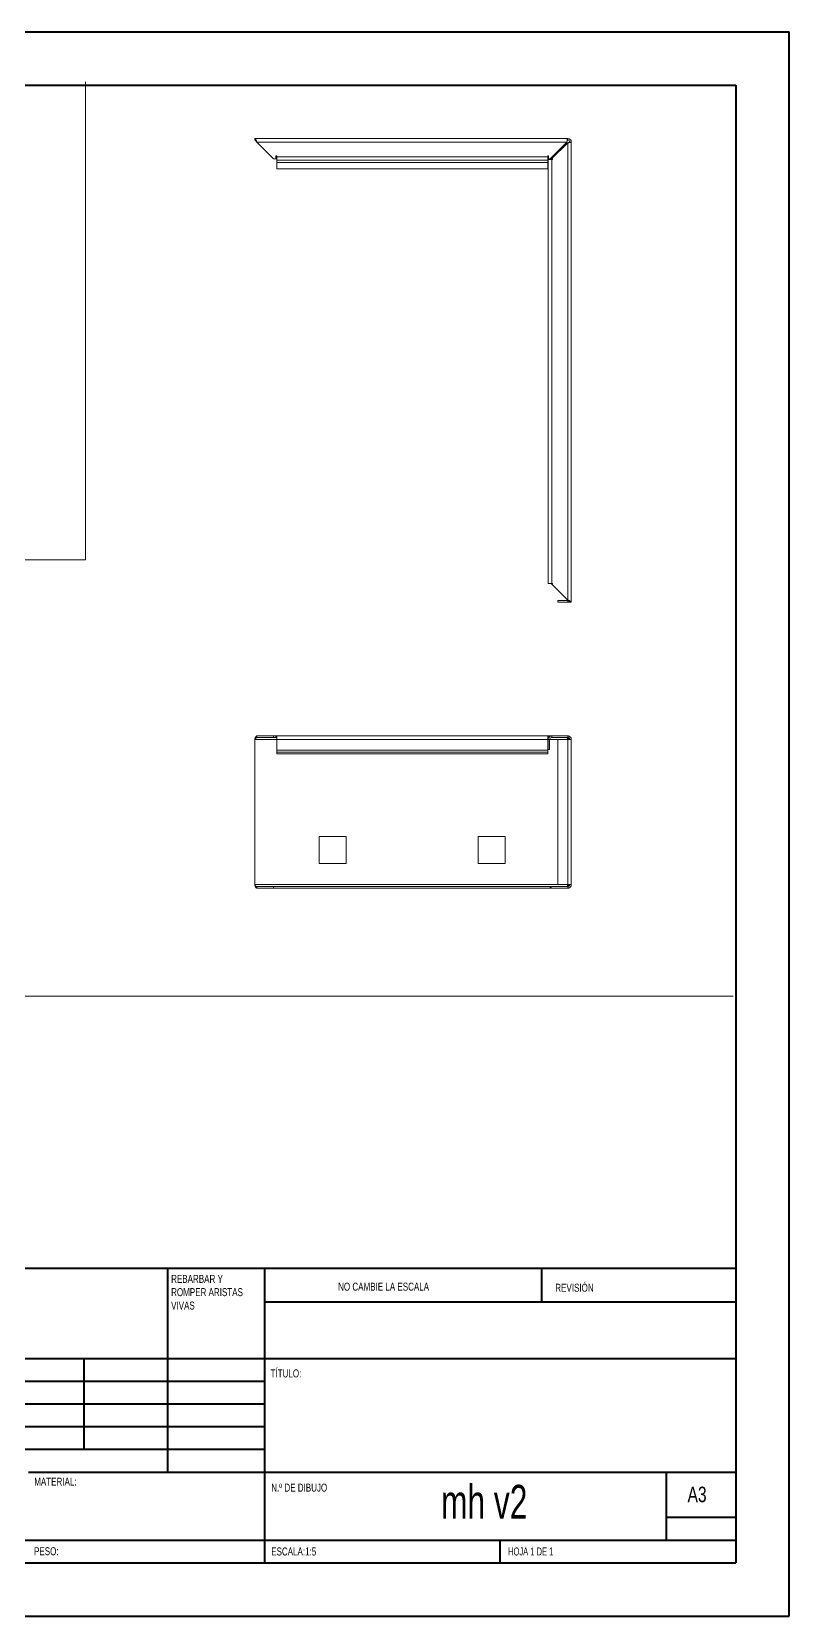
# Paper-space layout 'Hoja4' of a CAD drawing. Header units: inches. Extents: x 0 to 16.5, y 0 to 11.7.
# Drawn here: x 10.95 to 16.54, y 0.01 to 11.7 of the extents above; entities that cross this region are included whole.
import ezdxf

# ---------------------------------------------------------------- set-up
doc = ezdxf.new("R2010")
doc.units = ezdxf.units.IN
doc.header["$MEASUREMENT"] = 0
doc.styles.add('SLDTEXTSTYLE0', font='TXT', dxfattribs={"width": 0.7})
doc.styles.add('SLDTEXTSTYLE1', font='TXT', dxfattribs={"width": 0.75})
doc.styles.add('SLDTEXTSTYLE2', font='TXT', dxfattribs={"width": 0.681818})

# ---------------------------------------------------------------- blocks, each defined once
blk = doc.blocks.new('SW_NOTE_6')
at = {"color": 0, "linetype": 'Continuous', "lineweight": 0, "attachment_point": 1, "style": 'SLDTEXTSTYLE1'}
for s, insert, char_height in [('REBARBAR Y', (0, 0.076), 0.0591), ('ROMPER ARISTAS', (0, -0.022), 0.05906), ('VIVAS', (0, -0.121), 0.0591)]:
    blk.add_mtext(s, dxfattribs=dict(at, insert=insert, char_height=char_height))

psp = doc.layouts.new('Hoja4')

# ---------------------------------------------------------------- linework, layer by layer
at = {"color": 7, "linetype": 'Continuous', "lineweight": 40}
for p, q in [((0.0031, 11.7014), (16.5385, 11.7014)), ((16.5385, 0.0085), (16.5385, 11.7014)), ((0.9874, 11.3077), (16.1448, 11.3077)), ((16.1448, 11.3077), (16.1448, 0.4022)), ((8.7748, 2.5774), (16.1448, 2.5774)), ((11.948, 2.5774), (11.948, 1.0714)), ((12.6645, 2.5774), (12.6645, 0.4022)), ((14.7118, 2.3264), (14.7118, 2.5774)), ((16.1448, 2.3264), (12.6645, 2.3264)), ((16.1448, 1.9081), (8.7748, 1.9081)), ((11.3338, 1.2388), (11.3338, 1.9081)), ((12.6645, 1.7407), (8.7748, 1.7407)), ((12.6645, 1.5734), (8.7748, 1.5734)), ((12.6645, 1.4061), (8.7748, 1.4061)), ((12.6645, 1.2388), (8.7748, 1.2388)), ((10.9244, 1.0714), (16.1448, 1.0714)), ((15.633, 0.5695), (15.633, 1.0714)), ((16.1448, 0.7368), (15.633, 0.7368)), ((8.7748, 0.5695), (16.1448, 0.5695)), ((14.4047, 0.4022), (14.4047, 0.5695)), ((0.9874, 0.4022), (16.1448, 0.4022)), ((0.0031, 0.0085), (16.5385, 0.0085))]:
    psp.add_line(p, q, dxfattribs=at)
at = {"color": 7, "linetype": 'Continuous', "lineweight": 0}
for p, q in [((11.3443, 11.3313), (11.3443, 7.8045)), ((5.5534, 7.8045), (11.3443, 7.8045)), ((0.9696, 4.5844), (16.1243, 4.5844))]:
    psp.add_line(p, q, dxfattribs=at)
at = {"color": 7, "linetype": 'Continuous', "lineweight": 15}
for p, q in [((12.5927, 10.9021), (12.5927, 10.9141)), ((12.5927, 10.9141), (14.9027, 10.9141)), ((12.7307, 10.7641), (12.6077, 10.8871)), ((12.6077, 10.8871), (14.8972, 10.8871)), ((14.8972, 10.8871), (14.7742, 10.7641)), ((14.7857, 10.7645), (14.9027, 10.8815)), ((14.9027, 10.9141), (14.9027, 10.9021)), ((14.9027, 7.5068), (14.9027, 10.8815)), ((14.9297, 10.8871), (14.9177, 10.8871)), ((14.9297, 10.8871), (14.9297, 7.5187)), ((12.7493, 10.7641), (12.7307, 10.7641)), ((12.7552, 10.7851), (12.7493, 10.7851)), ((12.7493, 10.7851), (12.7493, 10.7641)), ((12.7493, 10.7641), (12.7552, 10.7641)), ((12.7552, 10.7791), (12.7552, 10.7851)), ((12.7552, 10.7791), (14.7552, 10.7791)), ((12.7552, 10.7522), (12.7552, 10.7791)), ((14.7612, 10.7851), (14.7552, 10.7851)), ((14.7552, 10.7851), (14.7552, 10.7791)), ((14.7552, 10.7791), (14.7552, 10.7522)), ((14.7552, 10.7641), (14.7612, 10.7641)), ((14.7578, 7.6298), (14.7578, 10.7585)), ((14.7578, 10.7585), (14.7847, 10.7585)), ((14.7612, 10.7641), (14.7612, 10.7851)), ((14.7742, 10.7641), (14.7612, 10.7641)), ((14.7857, 10.7645), (14.7797, 10.7585)), ((14.7847, 10.7585), (14.7847, 7.6298)), ((14.7907, 10.7585), (14.7847, 10.7585)), ((14.7857, 10.7645), (14.7907, 10.7645)), ((14.7907, 10.7645), (14.7907, 10.7585)), ((14.7552, 10.7522), (12.7552, 10.7522)), ((12.7552, 10.7522), (12.7552, 10.7372)), ((12.7552, 10.7372), (14.7552, 10.7372)), ((12.7552, 10.6891), (12.7552, 10.7372)), ((14.7552, 10.6891), (12.7552, 10.6891)), ((14.7552, 10.7372), (14.7552, 10.7522)), ((14.7552, 10.7372), (14.7552, 10.6891)), ((14.7847, 7.6298), (14.7578, 7.6298)), ((14.7797, 7.6298), (14.7857, 7.6238)), ((14.7847, 7.6298), (14.7907, 7.6298)), ((14.9027, 7.5068), (14.7857, 7.6238)), ((14.7907, 7.6238), (14.7857, 7.6238)), ((14.7907, 7.6298), (14.7907, 7.6238)), ((14.8297, 7.4918), (14.8297, 7.5037)), ((14.8297, 7.5037), (14.9027, 7.5037)), ((14.8297, 7.4918), (14.9027, 7.4918)), ((14.9027, 7.5037), (14.9027, 7.4918)), ((14.9177, 7.4918), (14.9297, 7.4918)), ((14.9297, 7.4918), (14.9297, 7.5187)), ((12.5927, 6.4776), (12.7552, 6.4776)), ((12.5927, 6.4776), (12.5927, 5.4085)), ((12.6077, 6.4926), (12.6077, 6.5046)), ((12.7307, 6.5046), (12.6077, 6.5046)), ((12.7307, 6.4926), (12.6077, 6.4926)), ((12.7307, 6.5046), (12.7307, 6.4926)), ((12.7493, 6.5046), (12.7307, 6.5046)), ((12.7493, 6.4926), (12.7307, 6.4926)), ((12.7493, 6.4926), (12.7493, 6.5046)), ((12.7552, 6.5046), (12.7493, 6.5046)), ((12.7493, 6.4926), (12.7552, 6.4926)), ((12.7552, 6.5046), (14.7552, 6.5046)), ((12.7552, 6.4776), (12.7552, 6.5046)), ((14.7552, 6.4776), (12.7552, 6.4776)), ((12.7552, 6.3996), (12.7552, 6.4776)), ((14.7552, 6.5046), (14.7552, 6.4776)), ((14.7612, 6.5046), (14.7552, 6.5046)), ((14.7552, 6.4926), (14.7612, 6.4926)), ((14.7552, 6.4776), (14.7552, 6.3996)), ((14.7552, 6.4776), (14.7578, 6.4776)), ((14.7697, 6.4776), (14.7578, 6.4776)), ((14.7578, 6.4776), (14.7578, 6.4046)), ((14.7612, 6.4926), (14.7612, 6.5046)), ((14.7742, 6.5046), (14.7612, 6.5046)), ((14.7623, 6.4926), (14.7612, 6.4926)), ((14.7697, 6.4776), (14.7697, 6.4046)), ((14.7697, 6.4776), (14.8297, 6.4776)), ((14.7742, 6.5024), (14.7742, 6.5046)), ((14.7847, 6.5046), (14.7742, 6.5046)), ((14.7847, 6.4926), (14.7847, 6.5046)), ((14.7847, 6.5046), (14.7857, 6.5046)), ((14.7847, 6.4926), (14.7857, 6.4926)), ((14.7857, 6.4926), (14.7857, 6.5046)), ((14.9027, 6.5046), (14.7857, 6.5046)), ((14.9027, 6.4926), (14.7857, 6.4926)), ((14.8297, 5.4085), (14.8297, 6.4776)), ((14.8297, 6.4776), (14.9027, 6.4776)), ((14.9027, 6.4926), (14.9027, 6.5046)), ((14.9027, 6.4846), (14.9027, 6.4776)), ((14.9027, 6.4846), (14.9161, 6.4846)), ((14.9027, 5.4085), (14.9027, 6.4776)), ((14.9027, 6.4776), (14.9177, 6.4776)), ((14.9177, 6.4776), (14.9297, 6.4776)), ((14.9297, 6.4776), (14.9297, 5.4085)), ((12.7552, 6.3996), (12.7552, 6.3846)), ((14.7552, 6.3996), (12.7552, 6.3996)), ((12.7552, 6.3726), (12.7552, 6.3846)), ((14.7552, 6.3846), (12.7552, 6.3846)), ((14.7552, 6.3726), (12.7552, 6.3726)), ((14.7552, 6.3846), (14.7552, 6.3996)), ((14.7552, 6.3726), (14.7552, 6.3846)), ((14.7578, 6.4046), (14.7697, 6.4046)), ((13.268, 5.7623), (13.068, 5.7623)), ((13.068, 5.7623), (13.068, 5.5623)), ((13.268, 5.5623), (13.268, 5.7623)), ((14.4425, 5.7623), (14.2425, 5.7623)), ((14.2425, 5.7623), (14.2425, 5.5623)), ((14.4425, 5.5623), (14.4425, 5.7623)), ((13.068, 5.5623), (13.268, 5.5623)), ((14.2425, 5.5623), (14.4425, 5.5623)), ((14.8297, 5.4085), (12.5927, 5.4085)), ((12.6077, 5.3935), (12.6077, 5.3815)), ((12.6077, 5.3935), (12.7307, 5.3935)), ((12.6077, 5.3815), (12.7307, 5.3815)), ((12.7307, 5.3815), (12.7307, 5.3935)), ((12.7307, 5.3935), (14.7742, 5.3935)), ((12.7307, 5.3815), (14.7742, 5.3815)), ((14.7742, 5.3815), (14.7742, 5.3935)), ((14.7742, 5.3935), (14.7797, 5.3935)), ((14.7742, 5.3815), (14.7797, 5.3815)), ((14.7797, 5.3815), (14.7797, 5.3935)), ((14.7797, 5.3935), (14.9027, 5.3935)), ((14.7797, 5.3815), (14.9027, 5.3815)), ((14.9027, 5.4085), (14.8297, 5.4085)), ((14.9177, 5.4085), (14.9027, 5.4085)), ((14.9027, 5.4015), (14.9027, 5.4085)), ((14.9161, 5.4015), (14.9027, 5.4015)), ((14.9027, 5.3935), (14.9027, 5.3815)), ((14.9177, 5.4085), (14.9297, 5.4085)), ((14.9287, 5.4015), (14.9297, 5.4015)), ((14.9297, 5.4085), (14.9297, 5.4015))]:
    psp.add_line(p, q, dxfattribs=at)
at = {"color": 7, "linetype": 'Continuous', "lineweight": 15, "flags": 128}
psp.add_lwpolyline([(14.9027, 7.5037), (14.9057, 7.504), (14.9063, 7.5042)], dxfattribs=at)
at = {"color": 7, "linetype": 'Continuous', "lineweight": 15}
for centre, radius, start, end in [((14.9027, 10.8871), 0.027, 0, 90), ((14.9027, 10.8871), 0.015, 0, 90), ((14.9027, 7.5187), 0.027, 270, 303.80581), ((14.7847, 6.4776), 0.027, 90, 180), ((14.7847, 6.4776), 0.015, 90, 180)]:
    psp.add_arc(centre, radius, start, end, dxfattribs=at)
for points, knots in [([(12.6077, 10.8871), (12.6071, 10.8889), (12.6065, 10.8906), (12.6052, 10.8941), (12.6046, 10.8958), (12.6034, 10.8991), (12.6027, 10.9006), (12.6015, 10.9035), (12.6009, 10.9049), (12.5996, 10.9074), (12.599, 10.9085), (12.5977, 10.9105), (12.5971, 10.9113), (12.5959, 10.9127), (12.5952, 10.9132), (12.594, 10.9139), (12.5934, 10.9141), (12.5927, 10.9141)], [0, 0, 0, 0, 0.125, 0.125, 0.25, 0.25, 0.375, 0.375, 0.5, 0.5, 0.625, 0.625, 0.75, 0.75, 0.875, 0.875, 1, 1, 1, 1]), ([(12.6077, 10.8871), (12.6071, 10.8881), (12.6065, 10.8891), (12.6052, 10.891), (12.6046, 10.892), (12.6033, 10.8938), (12.6027, 10.8946), (12.6015, 10.8963), (12.6008, 10.897), (12.599, 10.8991), (12.5977, 10.9002), (12.5952, 10.9017), (12.594, 10.9021), (12.5927, 10.9021)], [0, 0, 0, 0, 0.125, 0.125, 0.25, 0.25, 0.375, 0.375, 0.5, 0.5, 0.75, 0.75, 1, 1, 1, 1]), ([(14.9027, 10.9141), (14.9025, 10.9141), (14.9023, 10.9139), (14.9018, 10.9132), (14.9016, 10.9127), (14.9011, 10.9113), (14.9009, 10.9105), (14.9004, 10.9086), (14.9002, 10.9074), (14.8997, 10.9049), (14.8995, 10.9036), (14.899, 10.9006), (14.8988, 10.8991), (14.8981, 10.8942), (14.8976, 10.8907), (14.8972, 10.8871)], [0, 0, 0, 0, 0.125, 0.125, 0.25, 0.25, 0.375, 0.375, 0.5, 0.5, 0.625, 0.625, 0.75, 0.75, 1, 1, 1, 1]), ([(14.9027, 10.9021), (14.9023, 10.9021), (14.9018, 10.9017), (14.9009, 10.9002), (14.9004, 10.8991), (14.8997, 10.897), (14.8995, 10.8963), (14.899, 10.8947), (14.8988, 10.8938), (14.8981, 10.8911), (14.8976, 10.8891), (14.8972, 10.8871)], [0, 0, 0, 0, 0.25, 0.25, 0.5, 0.5, 0.625, 0.625, 0.75, 0.75, 1, 1, 1, 1]), ([(14.9027, 10.8815), (14.9045, 10.8818), (14.9063, 10.882), (14.9097, 10.8825), (14.9114, 10.8827), (14.9147, 10.8832), (14.9162, 10.8834), (14.9192, 10.8839), (14.9205, 10.8841), (14.923, 10.8846), (14.9241, 10.8848), (14.9261, 10.8853), (14.927, 10.8855), (14.929, 10.8862), (14.9297, 10.8866), (14.9297, 10.8871)], [0, 0, 0, 0, 0.125, 0.125, 0.25, 0.25, 0.375, 0.375, 0.5, 0.5, 0.625, 0.625, 0.75, 0.75, 1, 1, 1, 1]), ([(14.9027, 10.8815), (14.9047, 10.882), (14.9066, 10.8825), (14.9103, 10.8834), (14.9119, 10.8839), (14.914, 10.8846), (14.9146, 10.8848), (14.9157, 10.8853), (14.9162, 10.8855), (14.9173, 10.8862), (14.9177, 10.8866), (14.9177, 10.8871)], [0, 0, 0, 0, 0.25, 0.25, 0.5, 0.5, 0.625, 0.625, 0.75, 0.75, 1, 1, 1, 1]), ([(14.9297, 7.4918), (14.9297, 7.4924), (14.9295, 7.493), (14.9288, 7.4943), (14.9283, 7.4949), (14.927, 7.4961), (14.9261, 7.4968), (14.9242, 7.498), (14.923, 7.4986), (14.9206, 7.4999), (14.9192, 7.5005), (14.9163, 7.5018), (14.9147, 7.5024), (14.9114, 7.5036), (14.9098, 7.5043), (14.9063, 7.5055), (14.9045, 7.5061), (14.9027, 7.5068)], [0, 0, 0, 0, 0.125, 0.125, 0.25, 0.25, 0.375, 0.375, 0.5, 0.5, 0.625, 0.625, 0.75, 0.75, 0.875, 0.875, 1, 1, 1, 1]), ([(14.9177, 7.4918), (14.9177, 7.4924), (14.9176, 7.493), (14.9172, 7.4943), (14.917, 7.4949), (14.9162, 7.4962), (14.9157, 7.4968), (14.9147, 7.498), (14.914, 7.4987), (14.9119, 7.5005), (14.9103, 7.5018), (14.9066, 7.5043), (14.9047, 7.5055), (14.9027, 7.5068)], [0, 0, 0, 0, 0.125, 0.125, 0.25, 0.25, 0.375, 0.375, 0.5, 0.5, 0.75, 0.75, 1, 1, 1, 1]), ([(12.6077, 6.5046), (12.6071, 6.5046), (12.6065, 6.5044), (12.6052, 6.5037), (12.6046, 6.5032), (12.6034, 6.5019), (12.6027, 6.501), (12.6015, 6.4991), (12.6009, 6.4979), (12.5996, 6.4954), (12.599, 6.4941), (12.5977, 6.4912), (12.5971, 6.4896), (12.5959, 6.4863), (12.5952, 6.4847), (12.594, 6.4812), (12.5934, 6.4794), (12.5927, 6.4776)], [0, 0, 0, 0, 0.125, 0.125, 0.25, 0.25, 0.375, 0.375, 0.5, 0.5, 0.625, 0.625, 0.75, 0.75, 0.875, 0.875, 1, 1, 1, 1]), ([(12.6077, 6.4926), (12.6071, 6.4926), (12.6065, 6.4925), (12.6052, 6.4921), (12.6046, 6.4919), (12.6033, 6.4911), (12.6027, 6.4906), (12.6015, 6.4895), (12.6008, 6.4889), (12.599, 6.4868), (12.5977, 6.4852), (12.5952, 6.4815), (12.594, 6.4796), (12.5927, 6.4776)], [0, 0, 0, 0, 0.125, 0.125, 0.25, 0.25, 0.375, 0.375, 0.5, 0.5, 0.75, 0.75, 1, 1, 1, 1]), ([(14.9027, 6.4776), (14.9023, 6.4796), (14.9018, 6.4815), (14.9009, 6.4852), (14.9004, 6.4868), (14.8997, 6.4889), (14.8995, 6.4895), (14.899, 6.4906), (14.8988, 6.4911), (14.8981, 6.4922), (14.8976, 6.4926), (14.8972, 6.4926)], [0, 0, 0, 0, 0.25, 0.25, 0.5, 0.5, 0.625, 0.625, 0.75, 0.75, 1, 1, 1, 1]), ([(14.9027, 6.4776), (14.9023, 6.4807), (14.9016, 6.4862), (14.9009, 6.4907), (14.9006, 6.4926)], [0, 0, 0, 0, 0.5703023, 1, 1, 1, 1]), ([(14.9297, 6.4776), (14.9297, 6.4794), (14.9295, 6.4812), (14.9288, 6.4846), (14.9283, 6.4863), (14.927, 6.4896), (14.9261, 6.4911), (14.9242, 6.494), (14.923, 6.4954), (14.9206, 6.4979), (14.9192, 6.499), (14.9163, 6.501), (14.9147, 6.5019), (14.9114, 6.5032), (14.9098, 6.5037), (14.9063, 6.5044), (14.9045, 6.5046), (14.9027, 6.5046)], [0, 0, 0, 0, 0.125, 0.125, 0.25, 0.25, 0.375, 0.375, 0.5, 0.5, 0.625, 0.625, 0.75, 0.75, 0.875, 0.875, 1, 1, 1, 1]), ([(14.9177, 6.4776), (14.9177, 6.4786), (14.9176, 6.4796), (14.9172, 6.4815), (14.917, 6.4825), (14.9162, 6.4843), (14.9157, 6.4852), (14.9147, 6.4868), (14.914, 6.4875), (14.9119, 6.4896), (14.9103, 6.4907), (14.9066, 6.4922), (14.9047, 6.4926), (14.9027, 6.4926)], [0, 0, 0, 0, 0.125, 0.125, 0.25, 0.25, 0.375, 0.375, 0.5, 0.5, 0.75, 0.75, 1, 1, 1, 1]), ([(12.5927, 5.4085), (12.5934, 5.4067), (12.594, 5.4049), (12.5952, 5.4015), (12.5959, 5.3998), (12.5971, 5.3965), (12.5977, 5.395), (12.599, 5.392), (12.5996, 5.3907), (12.6009, 5.3882), (12.6015, 5.387), (12.6027, 5.3851), (12.6034, 5.3842), (12.6046, 5.3829), (12.6052, 5.3824), (12.6065, 5.3817), (12.6071, 5.3815), (12.6077, 5.3815)], [0, 0, 0, 0, 0.125, 0.125, 0.25, 0.25, 0.375, 0.375, 0.5, 0.5, 0.625, 0.625, 0.75, 0.75, 0.875, 0.875, 1, 1, 1, 1]), ([(12.5927, 5.4085), (12.5934, 5.4075), (12.594, 5.4065), (12.5952, 5.4046), (12.5959, 5.4036), (12.5971, 5.4018), (12.5977, 5.4009), (12.599, 5.3993), (12.5996, 5.3985), (12.6015, 5.3965), (12.6027, 5.3954), (12.6052, 5.3938), (12.6065, 5.3935), (12.6077, 5.3935)], [0, 0, 0, 0, 0.125, 0.125, 0.25, 0.25, 0.375, 0.375, 0.5, 0.5, 0.75, 0.75, 1, 1, 1, 1]), ([(14.8972, 5.3935), (14.8976, 5.3935), (14.8981, 5.3938), (14.899, 5.3953), (14.8995, 5.3965), (14.9002, 5.3985), (14.9004, 5.3993), (14.9009, 5.4009), (14.9011, 5.4018), (14.9018, 5.4045), (14.9023, 5.4065), (14.9027, 5.4085)], [0, 0, 0, 0, 0.25, 0.25, 0.5, 0.5, 0.625, 0.625, 0.75, 0.75, 1, 1, 1, 1]), ([(14.9006, 5.3935), (14.9007, 5.3938), (14.9009, 5.3953), (14.9014, 5.3984), (14.9019, 5.4022), (14.9024, 5.4056), (14.9026, 5.4075), (14.9027, 5.4085)], [0, 0, 0, 0, 0.0709518, 0.3542052, 0.6456705, 0.821877, 1, 1, 1, 1]), ([(14.9027, 5.3935), (14.9037, 5.3935), (14.9047, 5.3936), (14.9066, 5.3939), (14.9076, 5.3942), (14.9094, 5.395), (14.9103, 5.3955), (14.9119, 5.3965), (14.9127, 5.3972), (14.9147, 5.3993), (14.9158, 5.4009), (14.9173, 5.4046), (14.9177, 5.4065), (14.9177, 5.4085)], [0, 0, 0, 0, 0.125, 0.125, 0.25, 0.25, 0.375, 0.375, 0.5, 0.5, 0.75, 0.75, 1, 1, 1, 1]), ([(14.9027, 5.3815), (14.9045, 5.3815), (14.9063, 5.3817), (14.9097, 5.3824), (14.9114, 5.3829), (14.9147, 5.3842), (14.9162, 5.3851), (14.9192, 5.387), (14.9205, 5.3881), (14.923, 5.3906), (14.9242, 5.392), (14.9261, 5.3949), (14.927, 5.3965), (14.9283, 5.3998), (14.9288, 5.4014), (14.9295, 5.4049), (14.9297, 5.4067), (14.9297, 5.4085)], [0, 0, 0, 0, 0.125, 0.125, 0.25, 0.25, 0.375, 0.375, 0.5, 0.5, 0.625, 0.625, 0.75, 0.75, 0.875, 0.875, 1, 1, 1, 1])]:
    psp.add_open_spline(points, degree=3, knots=knots, dxfattribs=at)

# ---------------------------------------------------------------- block references
at = {"color": 7, "linetype": 'Continuous', "lineweight": 0}
psp.add_blockref('SW_NOTE_6', (11.9759, 2.4521), dxfattribs=at)

# ---------------------------------------------------------------- texts
for s, insert, char_height, attachment_point, style in [('NO CAMBIE LA ESCALA', (13.2084, 2.4704), 0.059055, 1, 'SLDTEXTSTYLE1'), ('REVISIÓN', (14.8113, 2.4626), 0.05906, 1, 'SLDTEXTSTYLE1'), ('TÍTULO:', (12.71, 1.8304), 0.05906, 1, 'SLDTEXTSTYLE1'), ('MATERIAL:', (10.9655, 1.0315), 0.05906, 1, 'SLDTEXTSTYLE1'), ('N.º DE DIBUJO', (12.7147, 0.9875), 0.059055, 1, 'SLDTEXTSTYLE1'), ('mh v2', (14.2866, 0.9782), 0.25, 2, 'SLDTEXTSTYLE0'), ('A3', (15.7874, 0.9652), 0.11458, 1, 'SLDTEXTSTYLE1'), ('PESO:', (10.9644, 0.5183), 0.059, 1, 'SLDTEXTSTYLE1'), ('ESCALA:1:5', (12.7147, 0.5163), 0.05906, 1, 'SLDTEXTSTYLE1'), ('HOJA 1 DE 1', (14.4629, 0.5163), 0.059055, 1, 'SLDTEXTSTYLE2')]:
    psp.add_mtext(s, dxfattribs=dict(at, insert=insert, char_height=char_height, attachment_point=attachment_point, style=style))

doc.saveas('drawing.dxf')
